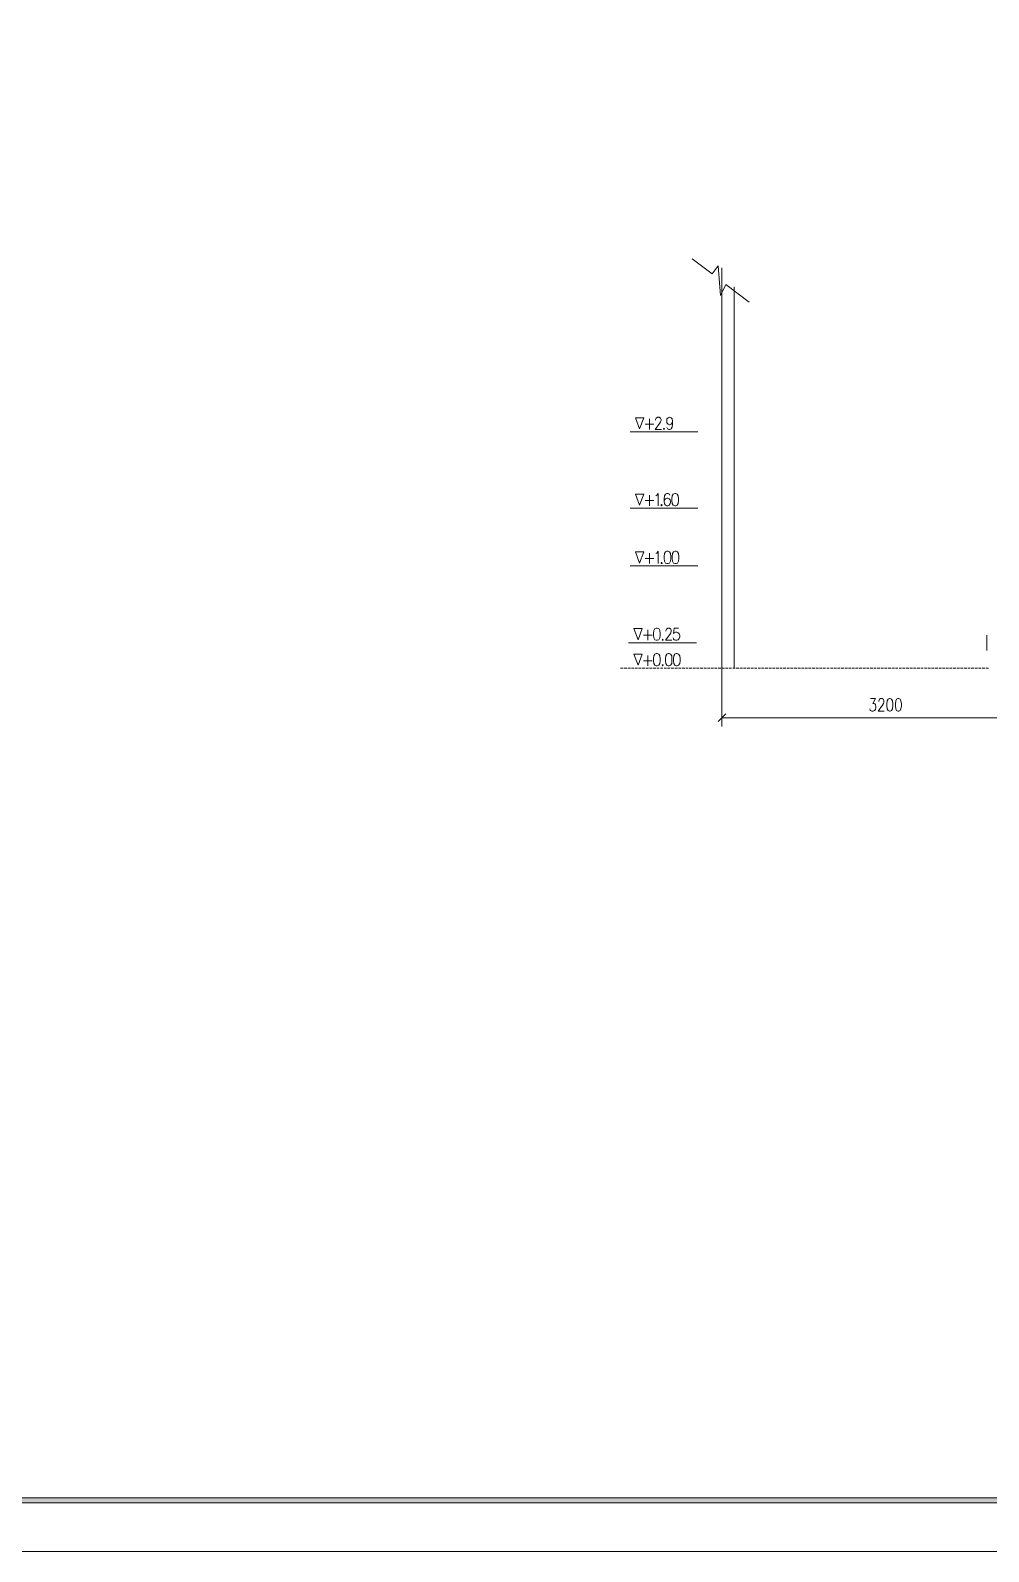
# Model space of a CAD drawing. Header units: millimetres. Extents: x 210 to 63265, y -7201 to 22496.
# Drawn here: x 44559 to 53926, y -7201 to 7661 of the extents above; entities that cross this region are included whole.
import ezdxf

# ---------------------------------------------------------------- set-up
doc = ezdxf.new("R2010")
doc.units = ezdxf.units.MM

msp = doc.modelspace()

# ---------------------------------------------------------------- hatches: boundary and pattern name
h = msp.add_hatch(color=0)
h.dxf.hatch_style = 2
h.paths.add_polyline_path([(22444, -6726), (22494, -6676), (62740, -6676), (62790, -6726)])

# ---------------------------------------------------------------- linework, layer by layer
at = {"color": 0, "lineweight": 0}
for points in [[(21219, -7201), (21219, 22496), (63265, 22496), (63265, -7201)], [(50474, 3877), (50556, 3877), (50515, 3769)], [(50748, 3769), (50750, 3765), (50753, 3763), (50756, 3765), (50758, 3769), (50756, 3773), (50753, 3775), (50750, 3773)], [(50474, 3131), (50556, 3131), (50515, 3022)], [(50830, 3068), (50830, 3085), (50834, 3114), (50844, 3131), (50858, 3137), (50868, 3137), (50882, 3131), (50892, 3114), (50895, 3085), (50895, 3068), (50892, 3040), (50882, 3022), (50868, 3017), (50858, 3017), (50844, 3022), (50834, 3040)], [(50724, 3022), (50726, 3018), (50729, 3017), (50732, 3018), (50734, 3022), (50732, 3027), (50729, 3028), (50726, 3027)], [(50474, 2566), (50556, 2566), (50515, 2457)], [(50755, 2503), (50755, 2520), (50758, 2549), (50768, 2566), (50782, 2572), (50793, 2572), (50806, 2566), (50817, 2549), (50820, 2520), (50820, 2503), (50817, 2475), (50806, 2457), (50793, 2452), (50782, 2452), (50768, 2457), (50758, 2475)], [(50834, 2503), (50834, 2520), (50837, 2549), (50847, 2566), (50861, 2572), (50871, 2572), (50885, 2566), (50895, 2549), (50899, 2520), (50899, 2503), (50895, 2475), (50885, 2457), (50871, 2452), (50861, 2452), (50847, 2457), (50837, 2475)], [(50724, 2457), (50726, 2453), (50729, 2452), (50732, 2453), (50734, 2457), (50732, 2462), (50729, 2463), (50726, 2462)], [(50458, 1816), (50540, 1816), (50499, 1708)], [(50649, 1753), (50649, 1770), (50653, 1799), (50663, 1816), (50677, 1822), (50687, 1822), (50701, 1816), (50711, 1799), (50715, 1770), (50715, 1753), (50711, 1725), (50701, 1708), (50687, 1702), (50677, 1702), (50663, 1708), (50653, 1725)], [(50735, 1708), (50737, 1703), (50740, 1702), (50743, 1703), (50745, 1708), (50743, 1712), (50740, 1713), (50737, 1712)], [(50458, 1566), (50540, 1566), (50499, 1458)], [(50649, 1503), (50649, 1520), (50653, 1549), (50663, 1566), (50677, 1572), (50687, 1572), (50701, 1566), (50711, 1549), (50715, 1520), (50715, 1503), (50711, 1475), (50701, 1458), (50687, 1452), (50677, 1452), (50663, 1458), (50653, 1475)], [(50766, 1503), (50766, 1520), (50770, 1549), (50780, 1566), (50793, 1572), (50804, 1572), (50817, 1566), (50828, 1549), (50831, 1520), (50831, 1503), (50828, 1475), (50817, 1458), (50804, 1452), (50793, 1452), (50780, 1458), (50770, 1475)], [(50845, 1503), (50845, 1520), (50848, 1549), (50859, 1566), (50872, 1572), (50883, 1572), (50896, 1566), (50907, 1549), (50910, 1520), (50910, 1503), (50907, 1475), (50896, 1458), (50883, 1452), (50872, 1452), (50859, 1458), (50848, 1475)], [(50735, 1458), (50737, 1453), (50740, 1452), (50743, 1453), (50745, 1458), (50743, 1462), (50740, 1463), (50737, 1462)], [(52956, 1134), (52944, 1128), (52936, 1110), (52931, 1080), (52931, 1062), (52936, 1033), (52944, 1015), (52956, 1009), (52965, 1009), (52977, 1015), (52985, 1033), (52990, 1062), (52990, 1080), (52985, 1110), (52977, 1128), (52965, 1134)], [(53040, 1134), (53027, 1128), (53019, 1110), (53015, 1080), (53015, 1062), (53019, 1033), (53027, 1015), (53040, 1009), (53048, 1009), (53061, 1015), (53069, 1033), (53073, 1062), (53073, 1080), (53069, 1110), (53061, 1128), (53048, 1134)], [(22444, -6726), (22494, -6676), (62740, -6676), (62790, -6726)]]:
    msp.add_lwpolyline(points, close=True, dxfattribs=at)
for points in [[(51223, 5282), (51029, 5430)], [(51283, 5360), (51223, 5282)], [(51305, 5072), (51283, 5360)], [(51319, 5342), (51319, 860)], [(51358, 5179), (51305, 5072)], [(51585, 5006), (51358, 5179)], [(51439, 1429), (51439, 5156)], [(50611, 3866), (50611, 3763)], [(50669, 3854), (50669, 3860), (50676, 3872), (50690, 3883), (50707, 3883), (50720, 3872), (50724, 3860), (50724, 3849), (50720, 3837), (50710, 3820), (50666, 3763), (50727, 3763)], [(50782, 3780), (50786, 3769), (50799, 3763), (50810, 3763), (50823, 3769), (50834, 3786), (50837, 3815), (50837, 3843), (50834, 3866), (50823, 3877), (50810, 3883), (50806, 3883), (50793, 3877), (50782, 3866), (50779, 3849), (50779, 3843), (50782, 3826), (50793, 3815), (50806, 3809), (50810, 3809), (50823, 3815), (50834, 3826), (50837, 3843)], [(51085, 3740), (50423, 3740)], [(50570, 3815), (50652, 3815)], [(50673, 3114), (50683, 3120), (50697, 3137), (50697, 3017)], [(50755, 3057), (50758, 3074), (50768, 3085), (50782, 3091), (50789, 3091), (50803, 3085), (50813, 3074), (50817, 3057), (50817, 3051), (50813, 3034), (50803, 3022), (50789, 3017), (50782, 3017), (50768, 3022), (50758, 3034), (50755, 3057), (50755, 3085), (50758, 3114), (50768, 3131), (50782, 3137), (50793, 3137), (50806, 3131), (50810, 3120)], [(51085, 2994), (50423, 2994)], [(50570, 3068), (50652, 3068)], [(50611, 3120), (50611, 3017)], [(50611, 2555), (50611, 2452)], [(50673, 2549), (50683, 2555), (50697, 2572), (50697, 2452)], [(51085, 2429), (50423, 2429)], [(50570, 2503), (50652, 2503)], [(50595, 1805), (50595, 1702)], [(50770, 1793), (50770, 1799), (50776, 1810), (50790, 1822), (50807, 1822), (50821, 1810), (50824, 1799), (50824, 1788), (50821, 1776), (50811, 1759), (50766, 1702), (50828, 1702)], [(50896, 1822), (50852, 1822), (50845, 1770), (50852, 1776), (50865, 1782), (50879, 1782), (50893, 1776), (50900, 1765), (50907, 1748), (50907, 1736), (50900, 1719), (50893, 1708), (50879, 1702), (50865, 1702), (50852, 1708), (50845, 1713), (50841, 1725)], [(51069, 1679), (50407, 1679)], [(50553, 1753), (50636, 1753)], [(53909, 1604), (53909, 1754)], [(50553, 1503), (50636, 1503)], [(50595, 1555), (50595, 1452)], [(50354, 1429), (50328, 1429)], [(50389, 1429), (50364, 1429)], [(50425, 1429), (50400, 1429)], [(50460, 1429), (50435, 1429)], [(50495, 1429), (50470, 1429)], [(50531, 1429), (50505, 1429)], [(50566, 1429), (50541, 1429)], [(50602, 1429), (50576, 1429)], [(50637, 1429), (50612, 1429)], [(50672, 1429), (50647, 1429)], [(50707, 1429), (50682, 1429)], [(50743, 1429), (50718, 1429)], [(50778, 1429), (50753, 1429)], [(50814, 1429), (50788, 1429)], [(50849, 1429), (50824, 1429)], [(50884, 1429), (50859, 1429)], [(50920, 1429), (50894, 1429)], [(50955, 1429), (50930, 1429)], [(50990, 1429), (50965, 1429)], [(51026, 1429), (51000, 1429)], [(51061, 1429), (51036, 1429)], [(51096, 1429), (51071, 1429)], [(51132, 1429), (51106, 1429)], [(51167, 1429), (51142, 1429)], [(51202, 1429), (51177, 1429)], [(51238, 1429), (51212, 1429)], [(51273, 1429), (51248, 1429)], [(51308, 1429), (51283, 1429)], [(51344, 1429), (51319, 1429)], [(51379, 1429), (51354, 1429)], [(51414, 1429), (51389, 1429)], [(51450, 1429), (51425, 1429)], [(51485, 1429), (51460, 1429)], [(51520, 1429), (51495, 1429)], [(51556, 1429), (51531, 1429)], [(51591, 1429), (51566, 1429)], [(51627, 1429), (51601, 1429)], [(51662, 1429), (51637, 1429)], [(51697, 1429), (51672, 1429)], [(51732, 1429), (51707, 1429)], [(51768, 1429), (51743, 1429)], [(51803, 1429), (51778, 1429)], [(51839, 1429), (51813, 1429)], [(51874, 1429), (51849, 1429)], [(51909, 1429), (51884, 1429)], [(51945, 1429), (51919, 1429)], [(51980, 1429), (51955, 1429)], [(52015, 1429), (51990, 1429)], [(52051, 1429), (52026, 1429)], [(52086, 1429), (52061, 1429)], [(52121, 1429), (52096, 1429)], [(52157, 1429), (52131, 1429)], [(52192, 1429), (52167, 1429)], [(52227, 1429), (52202, 1429)], [(52263, 1429), (52238, 1429)], [(52298, 1429), (52273, 1429)], [(52333, 1429), (52308, 1429)], [(52369, 1429), (52344, 1429)], [(52404, 1429), (52379, 1429)], [(52439, 1429), (52414, 1429)], [(52475, 1429), (52450, 1429)], [(52510, 1429), (52485, 1429)], [(52546, 1429), (52520, 1429)], [(52581, 1429), (52556, 1429)], [(52616, 1429), (52591, 1429)], [(52652, 1429), (52626, 1429)], [(52687, 1429), (52662, 1429)], [(52722, 1429), (52697, 1429)], [(52758, 1429), (52732, 1429)], [(52793, 1429), (52768, 1429)], [(52828, 1429), (52803, 1429)], [(52864, 1429), (52838, 1429)], [(52899, 1429), (52874, 1429)], [(52934, 1429), (52909, 1429)], [(52970, 1429), (52944, 1429)], [(53005, 1429), (52980, 1429)], [(53040, 1429), (53015, 1429)], [(53076, 1429), (53051, 1429)], [(53111, 1429), (53086, 1429)], [(53146, 1429), (53121, 1429)], [(53182, 1429), (53156, 1429)], [(53217, 1429), (53192, 1429)], [(53253, 1429), (53227, 1429)], [(53288, 1429), (53263, 1429)], [(53323, 1429), (53298, 1429)], [(53358, 1429), (53333, 1429)], [(53394, 1429), (53369, 1429)], [(53429, 1429), (53404, 1429)], [(53465, 1429), (53439, 1429)], [(53500, 1429), (53475, 1429)], [(53535, 1429), (53510, 1429)], [(53571, 1429), (53545, 1429)], [(53606, 1429), (53581, 1429)], [(53641, 1429), (53616, 1429)], [(53677, 1429), (53651, 1429)], [(53712, 1429), (53687, 1429)], [(53747, 1429), (53722, 1429)], [(53783, 1429), (53757, 1429)], [(53818, 1429), (53793, 1429)], [(53853, 1429), (53828, 1429)], [(53889, 1429), (53863, 1429)], [(53924, 1429), (53899, 1429)], [(51319, 1284), (51319, 945)], [(52773, 1134), (52819, 1134), (52794, 1086), (52806, 1086), (52815, 1080), (52819, 1074), (52823, 1056), (52823, 1045), (52819, 1027), (52810, 1015), (52798, 1009), (52785, 1009), (52773, 1015), (52769, 1021), (52765, 1033)], [(52852, 1104), (52852, 1110), (52856, 1122), (52861, 1128), (52869, 1134), (52885, 1134), (52894, 1128), (52898, 1122), (52902, 1110), (52902, 1098), (52898, 1086), (52890, 1068), (52848, 1009), (52906, 1009)], [(51356, 984), (51281, 909)], [(54519, 946), (51319, 946)]]:
    msp.add_lwpolyline(points, dxfattribs=at)

doc.saveas('drawing.dxf')
